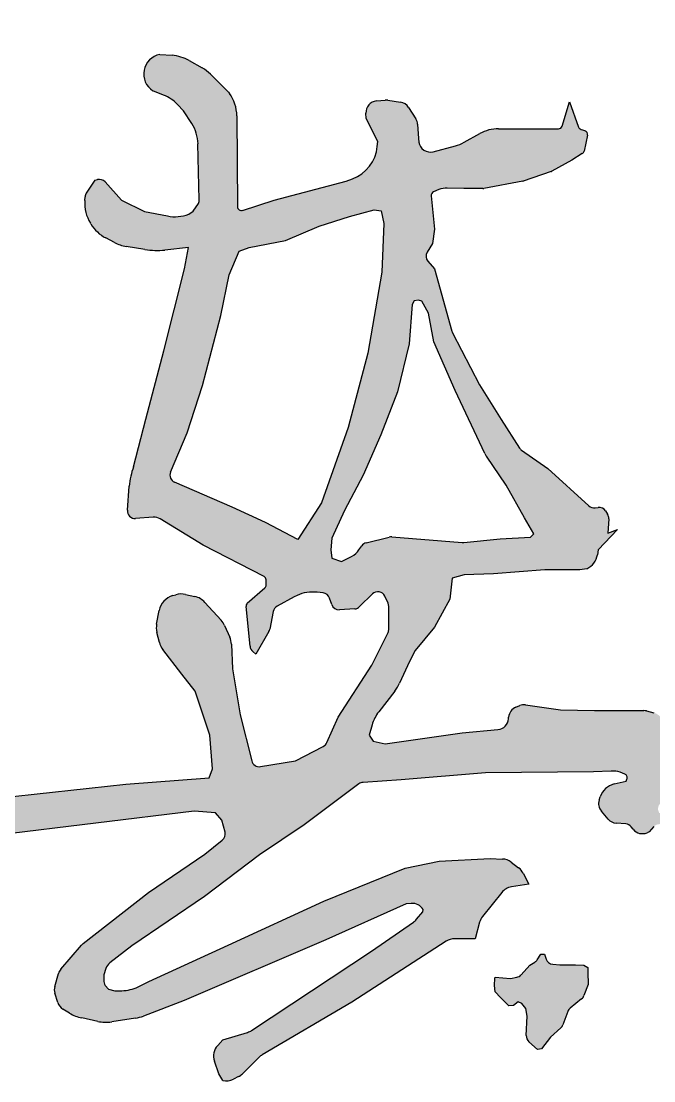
# Model space of a CAD drawing. Extents: x 4150464 to 4450492, y 483482 to 853422.
# Drawn here: x 4445991 to 4446582, y 604617 to 605608 of the extents above; entities that cross this region are included whole.
import ezdxf

# ---------------------------------------------------------------- set-up
doc = ezdxf.new("R2010")
doc.units = 0
doc.header["$LTSCALE"] = 1000
doc.header["$MEASUREMENT"] = 0
doc.layers.add('签名', color=7, linetype='Continuous')

msp = doc.modelspace()

# ---------------------------------------------------------------- hatches: boundary and pattern name
at = {"layer": '签名'}
h = msp.add_hatch(color=4, dxfattribs=at)
h.paths.add_polyline_path([(4446443.7, 605674.4), (4446466.73, 605671.3), (4446479.57, 605666.43), (4446490.2, 605660.68), (4446493.74, 605653.6), (4446494.63, 605645.2), (4446495.07, 605637.67), (4446495.07, 605635.9), (4446499.06, 605639.44), (4446504.82, 605648.29), (4446511.46, 605658.47), (4446508.8, 605669.97), (4446505.7, 605674.62, 0.161293), (4446487.79, 605688.59), (4446480.46, 605691.21), (4446452.12, 605699.62), (4446414.42, 605708.83, -0.055927), (4446406.86, 605711.61), (4446390.72, 605719.67, -0.036786), (4446386.16, 605722.38), (4446377.1, 605728.72, 0.116967), (4446361.61, 605734.86, 0.125161), (4446359.85, 605734.54), (4446350.54, 605730.28, 0.089225), (4446349.49, 605729.55, -0.045924), (4446350, 605729.97), (4446344.38, 605726.11, 0.195275), (4446342.88, 605723.84), (4446342.3, 605720.92, 0.293872), (4446343.73, 605717.28), (4446349.82, 605712.89), (4446356.01, 605710.68), (4446362.66, 605704.04), (4446364.92, 605688.23, 0.040442), (4446364.87, 605687.65, 0.74192), (4446371.49, 605685.64), (4446373.73, 605689), (4446383.47, 605692.1), (4446393.21, 605690.33), (4446400.74, 605685.02), (4446409.22, 605677.75, 0.146226), (4446411.11, 605676.92), (4446427.31, 605674.84)])
h.paths.add_polyline_path([(4446711.73, 605282.85, -0.224051), (4446718.47, 605268.99), (4446718.83, 605237.94, 0.252735), (4446727.16, 605222.94), (4446734.55, 605218.2), (4446741.65, 605218.91, 0.405395), (4446757.87, 605238.13), (4446756.63, 605255.95), (4446770.36, 605259.87), (4446774.29, 605261.83), (4446761.04, 605269.18), (4446758.59, 605278.98), (4446758.99, 605296.79, 0.116113), (4446757.27, 605304.89), (4446748.28, 605323.97, 0.062977), (4446745.85, 605327.8), (4446735.37, 605340.46, 0.230474), (4446720.97, 605346.99), (4446707.57, 605346.63), (4446703.31, 605345.51, 0.141943), (4446694.69, 605340.35), (4446683.08, 605327.88, 0.175293), (4446678.27, 605316.58), (4446678.14, 605314.28), (4446679.61, 605307.9), (4446680.6, 605307.9)])
h.paths.add_polyline_path([(4446683.19, 605124, 0.097987), (4446681.44, 605130.78), (4446676.33, 605141.41, 0.115547), (4446671.17, 605147.83), (4446651.88, 605162.88), (4446629.97, 605173.48), (4446619.52, 605173.67), (4446610.17, 605168.53), (4446601.69, 605151.58), (4446608.98, 605137.57, 0.112428), (4446614.17, 605131.46), (4446625.02, 605123.33), (4446634.54, 605117.27, -0.190711), (4446642.34, 605106.51), (4446650.24, 605075.66, -0.218827), (4446647.54, 605060.82), (4446634.91, 605042.8), (4446638.88, 605037.08, 0.115033), (4446644.96, 605031.57), (4446655.71, 605025.6, 0.14431), (4446665.68, 605023.37), (4446670.97, 605023.73), (4446677.07, 605037.13, 0.064737), (4446678.43, 605041.58), (4446684.14, 605075.2, 0.042109), (4446684.4, 605078.23), (4446684.4, 605102.84)])
h.paths.add_polyline_path([(4446514.55, 604693.98, 0.133698), (4446516.76, 604697.06), (4446520.67, 604707.52), (4446520.25, 604718.97), (4446520.25, 604723.34), (4446516.71, 604725.42), (4446508.79, 604725.83), (4446494.22, 604725.62), (4446487.5, 604726.26, -0.296761), (4446481.33, 604731.17), (4446479.85, 604735.61), (4446476.31, 604735.61), (4446473.02, 604730.53, -0.111035), (4446470.76, 604728.31), (4446466.1, 604725.42), (4446457.9, 604716.35, -0.159662), (4446453.99, 604714.12), (4446448.19, 604712.93), (4446433.61, 604714.18), (4446433.45, 604713.41), (4446433.12, 604706.42), (4446433.78, 604700.43), (4446438.78, 604695.11), (4446446.44, 604687.45), (4446450.77, 604687.78), (4446455.1, 604691.11), (4446458.77, 604689.78), (4446462.43, 604685.12), (4446463.76, 604677.8), (4446462.83, 604659.68, 0.22558), (4446465.2, 604653.95), (4446473.42, 604646.51), (4446477.09, 604647.17), (4446485.42, 604658.16), (4446495.14, 604666.9, 0.121444), (4446497.09, 604669.76), (4446501.72, 604682.27, -0.134274), (4446503.94, 604685.37)])
h = msp.add_hatch(color=4, dxfattribs=at)
h.paths.add_polyline_path([(4446848, 605096.22, -0.231178), (4446849.7, 605098.9), (4446882.54, 605119.09), (4446914.11, 605135.69, -0.274551), (4446917.79, 605135.5), (4446922.03, 605132.68, -0.290357), (4446923.6, 605129.14), (4446920.74, 605109.85, -0.282713), (4446918.3, 605106.95), (4446910.96, 605104.5, 0.12974), (4446895.54, 605094.41), (4446894.62, 605091.96), (4446893.41, 605082.86, 0.07073), (4446894.25, 605072.73), (4446895.59, 605066.83, 0.118418), (4446903.07, 605051.71), (4446928.34, 605021.42), (4446949.47, 604996.78), (4446957.36, 604987.32, -0.191696), (4446958.19, 604984.79), (4446957.66, 604976.42, 0.465128), (4446961.66, 604972.6), (4446997.9, 604976.54), (4447045.03, 604987.09, 0.44834), (4447047.65, 604991.81), (4447046.4, 604995.37), (4447040.47, 605001.73), (4447036.76, 605006.23, -0.157491), (4447034.31, 605012.42), (4447034.05, 605016.38, -0.24693), (4447038.16, 605025.59), (4447038.37, 605025.75, 0.440579), (4447039.55, 605041.7), (4447026.9, 605055.11), (4447011.82, 605065.28, -0.170294), (4447007.53, 605071.03), (4447005.09, 605078.82, -0.102372), (4447004.66, 605083.19), (4447005.98, 605095.75, -0.373734), (4447016.38, 605105.44), (4447016.61, 605105.45, 0.254103), (4447025.52, 605110.71), (4447031.26, 605120.54), (4447032.44, 605119.01), (4447034.91, 605107.93), (4447035.54, 605105.44, 0.331647), (4447045.57, 605097.26), (4447047.26, 605097.19), (4447054.7, 605097.19, 0.263355), (4447063.99, 605102.45), (4447064.64, 605103.54), (4447066.49, 605114.28, -0.184975), (4447070.44, 605120.95), (4447074.76, 605124.37, -0.149598), (4447080.67, 605126.67), (4447099.84, 605128.12), (4447140.54, 605127.27), (4447154.96, 605123.46), (4447168.95, 605117.95), (4447180.4, 605110.75), (4447195.24, 605094.22), (4447218.72, 605070.47), (4447226.35, 605061.15), (4447227.63, 605048.44), (4447231.44, 605036.15), (4447235.69, 604992.42), (4447232.72, 604974.2), (4447217.03, 604972.93), (4447214.49, 604964.45), (4447211.1, 604953.44), (4447197.95, 604941.57), (4447189.05, 604925.47), (4447175.9, 604909.8), (4447167, 604906.83), (4447160.22, 604915.73), (4447155.13, 604919.12), (4447141.13, 604917.42), (4447139.31, 604908.4), (4447119.8, 604903.74), (4447070.61, 604899.93), (4447061.71, 604896.54), (4447070.3, 604872.51), (4447073.69, 604846.07), (4447084.47, 604815.81), (4447128.95, 604721.5), (4447139.8, 604698.73), (4447140.88, 604678.13), (4447107.25, 604664.04), (4447089.89, 604674.88), (4447067.11, 604728), (4447046.7, 604775.27, 0.119239), (4447036.49, 604788.84), (4447024.8, 604798.47), (4447013.95, 604808.22), (4447014.24, 604812, 0.267055), (4446998.75, 604844.51), (4446988.15, 604851.83), (4446976.21, 604872.29), (4446965.97, 604884.23), (4446964.19, 604885.5, 0.225942), (4446955.02, 604887.12), (4446936.25, 604881.95, -0.047725), (4446934.21, 604881.59), (4446848.2, 604874.85), (4446785.87, 604873.39), (4446777.55, 604872.13), (4446778.45, 604874.97, -0.302854), (4446787.82, 604882.5), (4446874.66, 604890.2), (4446936.94, 604899.33, 0.079622), (4446940.21, 604900.35), (4446950.19, 604905.34, 0.447831), (4446953.02, 604915.74), (4446947.15, 604924.76, 0.101957), (4446945.1, 604926.84), (4446936.1, 604932.83), (4446913.06, 604930.27), (4446811.51, 604921.75), (4446787.62, 604921.75), (4446759.46, 604917.48), (4446747.51, 604913.22), (4446738.98, 604901.28), (4446738.21, 604805.83, -0.1506), (4446731.78, 604785.55), (4446730.44, 604783.61), (4446724.46, 604772.26, -0.07539), (4446718.04, 604763.54), (4446707.67, 604753.19, -0.258442), (4446700.94, 604751.26), (4446696.25, 604752.34, -0.172364), (4446692.17, 604754.94), (4446688.82, 604759.24, -0.116492), (4446687.44, 604762.26), (4446684.36, 604777.64), (4446681.95, 604842.73, 0.257654), (4446678.35, 604848.71), (4446673.92, 604851.28), (4446672.94, 604860.62, 0.137932), (4446671.49, 604864.25), (4446666.12, 604871.27, -0.130882), (4446664.69, 604874.71), (4446662.19, 604893.44, 0.375873), (4446655.03, 604899.71), (4446624.14, 604899.71, 0.153785), (4446620, 604898.4), (4446597.93, 604882.97), (4446589.38, 604877.68, 0.298099), (4446586.03, 604870.51), (4446587.03, 604867.75), (4446630.52, 604864.14, -0.449386), (4446633.76, 604859.81), (4446633.23, 604857.25), (4446587.34, 604857.25, 0.210128), (4446582.02, 604854.91), (4446577.58, 604850.08), (4446575.67, 604849.24, -0.340919), (4446562.83, 604852.45), (4446561.01, 604854.75, 0.210758), (4446555.86, 604857.48), (4446546.83, 604858.13, -0.201903), (4446539.33, 604861.93), (4446533.01, 604869.4, -0.259318), (4446530.96, 604879.73), (4446531.94, 604882.76, -0.264412), (4446545.11, 604894.82), (4446556.04, 604897.32), (4446556.91, 604899.27, 0.42547), (4446554.95, 604904.09), (4446550.62, 604905.82, 0.080244), (4446542.83, 604906.91), (4446525.52, 604906.28), (4446424.78, 604905.12), (4446345.8, 604898.54), (4446310.25, 604896.28, 0.145884), (4446306.37, 604894.86), (4446255.29, 604856.6), (4446213.41, 604828.5), (4446161.95, 604789.64), (4446094.33, 604743.6), (4446073.61, 604727.61, 0.151784), (4446069.91, 604722.35), (4446068, 604716.42), (4446068, 604711.58, 0.121298), (4446069.24, 604706.55), (4446072.34, 604702.98), (4446078.45, 604701.41), (4446084.88, 604701.55, 0.108689), (4446099.96, 604705.23), (4446110.13, 604710.22), (4446184.33, 604744.27), (4446273.74, 604785.19), (4446349.79, 604816.08), (4446381.54, 604822.76), (4446429.17, 604825.27), (4446440.66, 604824.66, -0.148728), (4446448.57, 604821.8), (4446455.69, 604816.46, -0.11645), (4446459.95, 604811.36), (4446465.1, 604801.05), (4446448.94, 604798.57, 0.187953), (4446439.86, 604793.32), (4446421.85, 604770.83, 0.102525), (4446419.19, 604765.6), (4446414.97, 604750.12), (4446395.82, 604750.12, 0.144191), (4446387.99, 604747.81), (4446299.65, 604690.83), (4446216, 604641.67, 0.063491), (4446213.11, 604639.43), (4446197.69, 604624.02, -0.080592), (4446193.93, 604621.32), (4446189.11, 604618.91, -0.178905), (4446179.15, 604617.82), (4446175.41, 604623.89), (4446171.38, 604635.82, -0.27945), (4446174.42, 604650.49), (4446179.32, 604655.77), (4446202.34, 604662.67, 0.073381), (4446206.16, 604664.46), (4446318.03, 604738.43), (4446357.37, 604765.7, 0.06755), (4446360.23, 604768.32), (4446366.17, 604775.45), (4446366.52, 604777.43, 0.305341), (4446355.16, 604783.01), (4446350.62, 604782.68), (4446275.41, 604749.28), (4446143.2, 604692.41), (4446104.99, 604677.9, -0.052637), (4446097.65, 604675.97), (4446075.35, 604672.54, -0.090596), (4446062.38, 604672.91), (4446047.31, 604676.1, -0.085038), (4446035.97, 604680.61), (4446029.68, 604684.46, -0.181064), (4446024.99, 604690.44), (4446022.18, 604699.33, -0.147202), (4446022.1, 604705.57), (4446025.55, 604717.66, -0.109427), (4446027.79, 604721.78), (4446047.26, 604744.23, -0.048018), (4446048.76, 604745.66), (4446109.78, 604793.45), (4446162.42, 604829.35), (4446178.77, 604842.28, 0.298156), (4446181.27, 604849.79), (4446178.3, 604861.08), (4446172.45, 604867.76), (4446152.39, 604869.43), (4445928.23, 604841.92), (4445804.37, 604828.54), (4445532.37, 604806.37, -0.291644), (4445525.5, 604810), (4445506.89, 604842.74), (4445506.89, 604845.42, -0.383842), (4445513.35, 604852.6), (4445554.52, 604856.93), (4445871.22, 604871.12), (4446088.69, 604894.58), (4446166.41, 604900.42), (4446169.51, 604908.81), (4446167.17, 604940.43), (4446153.43, 604981.56), (4446140.82, 604997.32), (4446123.09, 605020.63, -0.101619), (4446119.94, 605027.18), (4446117.61, 605036.52, -0.109256), (4446117.39, 605044.31), (4446119.81, 605056.9, -0.280752), (4446132.45, 605070.81), (4446135.3, 605071.65, -0.126758), (4446144.31, 605071.95), (4446153.1, 605070, -0.15474), (4446162.54, 605064.52), (4446177.72, 605047.84, -0.081557), (4446180.91, 605042.93), (4446185.71, 605031.96, -0.093443), (4446187.21, 605025.44), (4446188.13, 605002.57), (4446195.49, 604959.5), (4446206.27, 604916.39, 0.390931), (4446214.47, 604911.01), (4446247, 604916.43), (4446273.13, 604929.97, 0.171134), (4446276.42, 604933.47), (4446286.95, 604957.4), (4446318.49, 605005.73), (4446333.5, 605035.71, 0.116513), (4446334.26, 605038.95), (4446334.26, 605060.89, 0.107138), (4446333.62, 605063.88), (4446330.69, 605070.31, 0.523435), (4446319.01, 605072.42), (4446307.11, 605060.53, -0.18265), (4446302.45, 605058.43), (4446288.29, 605057.55, -0.340063), (4446280.99, 605062.47), (4446278.96, 605068.55, 0.294066), (4446272.87, 605073.44), (4446267.29, 605074.03, 0.133568), (4446248.57, 605071), (4446245.95, 605069.81), (4446229.95, 605060.92, 0.220074), (4446226.37, 605056.03), (4446223.05, 605039.44, -0.080659), (4446222.24, 605037.27), (4446210.21, 605016.23), (4446207.32, 605018.53, -0.201849), (4446204.65, 605023.46), (4446200.93, 605060.62, -0.240558), (4446202.12, 605063.68), (4446218.45, 605078.18, 0.21433), (4446219.67, 605080.88), (4446219.67, 605085.47, 0.280337), (4446217.72, 605088.68), (4446160.79, 605118.13), (4446120.66, 605142.58, 0.156534), (4446114.22, 605144.14), (4446097.73, 605142.92, -0.46076), (4446090, 605150.71), (4446091.85, 605173.14, -0.064651), (4446095.75, 605191.32), (4446107.39, 605235.91), (4446123.95, 605299.54), (4446143.46, 605376.23), (4446147.27, 605396.07), (4446125.11, 605393.85, -0.064936), (4446106.43, 605394.41), (4446088.94, 605397.23, -0.080775), (4446077.94, 605400.89), (4446069.92, 605405.09, -0.135752), (4446055.85, 605418.24), (4446055.45, 605418.91, -0.154043), (4446050.21, 605440.01), (4446050.43, 605443.43, -0.136703), (4446051.7, 605447.09), (4446060.01, 605459.1), (4446061.98, 605459.6, -0.279334), (4446069.14, 605457.42), (4446084.41, 605440.4), (4446106.11, 605429.91), (4446127.41, 605425.65, 0.141167), (4446147.33, 605427.31), (4446151.48, 605430.29), (4446156.41, 605437.4, 0.122029), (4446157.17, 605440.79), (4446156.03, 605493.07, 0.13949), (4446150.21, 605511.96), (4446142.53, 605523.78), (4446136.8, 605529.86, 0.109197), (4446123.92, 605538.64), (4446113.83, 605542.67, -0.674227), (4446120.28, 605576.63), (4446131.74, 605576.1, -0.092395), (4446147.9, 605570.84), (4446159.98, 605564, -0.067551), (4446167.71, 605558.12), (4446184.54, 605541.3), (4446185.32, 605540.24, -0.157847), (4446192.32, 605519.12), (4446192.91, 605434.34, 0.507739), (4446197.64, 605430.93), (4446227.24, 605440.59), (4446294.43, 605458.08), (4446300.4, 605460.32, 0.285141), (4446323.61, 605490.52), (4446324.09, 605495.25), (4446313.26, 605516.88), (4446312.98, 605521.72, -0.404917), (4446322.81, 605533.15), (4446330.91, 605533.89, -0.059906), (4446333.49, 605533.81), (4446345.34, 605532.04, -0.217925), (4446352.9, 605527.11), (4446359.57, 605516.56, -0.127757), (4446361.23, 605511.37), (4446361.97, 605497.96), (4446362.4, 605494.74, 0.45192), (4446375.93, 605485.71), (4446396.53, 605491.2, 0.061267), (4446404.71, 605494.5), (4446419.46, 605502.65, -0.126968), (4446436.94, 605507.17), (4446492.84, 605507.17, 0.329734), (4446496.3, 605509.72), (4446503.22, 605532.34), (4446511.72, 605508.81, 0.229531), (4446513.98, 605506.61), (4446517.65, 605505.39, -0.382276), (4446520.04, 605501.21), (4446516.84, 605486.28, -0.203047), (4446515.22, 605483.97), (4446505.32, 605477.79), (4446486.42, 605467.3), (4446459.82, 605458.21), (4446422.72, 605451.21), (4446404.52, 605451.21), (4446389.03, 605451.77, 0.112418), (4446381.16, 605450.27), (4446376.14, 605448.07, 0.326044), (4446373.99, 605444.4), (4446377.19, 605413.19), (4446375.09, 605399.9), (4446370.16, 605391.84, 0.328096), (4446370.89, 605383.32), (4446377.19, 605376.12), (4446393.23, 605317.97, 0.053255), (4446393.79, 605316.54), (4446419.19, 605268), (4446439.34, 605235.56), (4446456.48, 605208.8, 0.098742), (4446458.44, 605206.76), (4446483.01, 605189.69), (4446521.42, 605154.79, 0.218816), (4446527.17, 605152.97), (4446529.94, 605153.32, -0.291918), (4446536.95, 605149.98), (4446538.86, 605146.93, -0.158896), (4446539.94, 605142.59), (4446538.99, 605129.27), (4446547.95, 605132.63), (4446530.03, 605113.61), (4446529.28, 605109.09, -0.240188), (4446519.53, 605095.9), (4446512.78, 605095.02), (4446480.07, 605095.02), (4446432.18, 605091.1), (4446404.7, 605090.32), (4446393.71, 605087.18), (4446391.33, 605067.38), (4446377.2, 605041.49), (4446359.14, 605019.53), (4446353.65, 605009.33), (4446344.43, 604988.92, -0.059303), (4446340.01, 604981.62), (4446324.97, 604962.29, 0.096023), (4446318.75, 604950.04), (4446315.96, 604940.29), (4446319.89, 604934.8), (4446330.88, 604932.45), (4446402.9, 604942.75), (4446436.4, 604945.7, 0.368288), (4446446.25, 604955.72), (4446446.37, 604957.31, -0.287337), (4446453.15, 604966.6), (4446456.75, 604968.04, -0.1299), (4446462.25, 604968.71), (4446494.77, 604964.24), (4446526.47, 604963.36), (4446572.69, 604963.36, -0.061275), (4446575.32, 604963.04), (4446582.1, 604961.35, -0.265952), (4446589.87, 604953.89), (4446592.52, 604944.88), (4446596.15, 604932.56, 0.385739), (4446608.57, 604924.98), (4446617.78, 604926.73, 0.134429), (4446622.92, 604929.25), (4446637.19, 604941.83, 0.361907), (4446639.32, 604955.53), (4446635.67, 604961.6), (4446634.47, 604971.78, -0.367837), (4446642.26, 604983.47), (4446651.67, 604986.16, -0.157947), (4446658.34, 604985.92), (4446660.67, 604985.08, -0.191883), (4446666.66, 604979.74), (4446669.13, 604974.8), (4446673.54, 604959.84), (4446674.06, 604954.07, 0.175535), (4446677.19, 604947.39), (4446681.46, 604943.12), (4446697.76, 604942.35, 0.100406), (4446702.02, 604943), (4446710.72, 604946.21, 0.271742), (4446717.68, 604954.68), (4446721.97, 604981.84), (4446735.18, 605033.76), (4446748.67, 605076.48), (4446761.6, 605107.67), (4446765.12, 605105.03), (4446766, 605097.99), (4446760.72, 605061.04), (4446751.03, 605024.08), (4446743.99, 604989.76), (4446740.46, 604966), (4446740.46, 604950.17, 0.280775), (4446751.67, 604951.44), (4446754.55, 604953.68), (4446793.3, 604960.72), (4446909.23, 604964.98, 0.384258), (4446912.7, 604968.35), (4446913.27, 604976.86, 0.192772), (4446912.44, 604979.41), (4446886.95, 605009.98), (4446868.65, 605028.26, -0.038185), (4446865.06, 605032.44), (4446853.91, 605047.63, -0.150784), (4446846.93, 605067.75), (4446846.44, 605082.13)])
h.paths.add_polyline_path([(4446327.22, 605430.4), (4446329.78, 605418.64), (4446327.89, 605373.24), (4446314.8, 605297.38), (4446296.47, 605228.06), (4446271.6, 605157.44), (4446249.35, 605123.43), (4446219.25, 605139.13), (4446187.83, 605153.51), (4446134.19, 605176.82, -0.411776), (4446130.42, 605186.26), (4446145.95, 605222.83), (4446160.34, 605267.3), (4446177.36, 605332.7), (4446185.21, 605370.62), (4446194.38, 605392.86), (4446203.94, 605396.15), (4446237.7, 605402.8), (4446269.42, 605416.09), (4446297.55, 605425.29), (4446320.57, 605431.42)], flags=16)
h.paths.add_polyline_path([(4446362.11, 605346.95), (4446365.27, 605346.05), (4446371.59, 605334.78), (4446376.55, 605308.17), (4446396.41, 605262.62), (4446424.16, 605203.8, 0.039662), (4446425.58, 605201.32), (4446444.17, 605174.09), (4446461.32, 605143.43), (4446469.9, 605128.55), (4446466.74, 605125.39), (4446438.31, 605124.04), (4446403.7, 605120.34), (4446337.04, 605125.74, 0.081589), (4446334.71, 605125.55), (4446313.25, 605120.19, 0.183834), (4446309.04, 605117.26), (4446306.46, 605113.48, -0.12786), (4446299.62, 605107.51), (4446290.28, 605102.84), (4446281.25, 605106), (4446280.07, 605113.66), (4446280.99, 605124.66), (4446292.92, 605150.34), (4446310.36, 605183.36), (4446326.88, 605220.96), (4446342.49, 605261.31), (4446353.5, 605306.25), (4446356.26, 605342.94), (4446358.05, 605346.5)], flags=16)
h.paths.add_polyline_path([(4447075.67, 605083.94), (4447082.26, 605090.42), (4447086.43, 605094.03, -0.191823), (4447094.01, 605096.67), (4447111.99, 605095.87), (4447123.56, 605093.8, -0.10674), (4447127.79, 605092.07), (4447149.64, 605077.06), (4447171.1, 605062.14, -0.07439), (4447173.43, 605059.94), (4447188.42, 605040.89, -0.129106), (4447195.72, 605024.06), (4447197.97, 605009.46, -0.195793), (4447191.66, 604982.96), (4447187.79, 604977.55), (4447182.84, 604969.63), (4447166.49, 604956.26), (4447158.06, 604951.81), (4447153.11, 604952.8), (4447147.66, 604961.21), (4447141.22, 604968.64), (4447139.73, 604981.02), (4447139.73, 604993.89), (4447138.25, 605004.28), (4447132.3, 605013.19), (4447126.36, 605017.15), (4447118.92, 605017.65), (4447110.01, 605025.57), (4447103.07, 605035.47), (4447096.63, 605052.3), (4447091.68, 605061.21), (4447083.75, 605071.12), (4447076.81, 605077.06), (4447074.75, 605079.03)], flags=16)
h.paths.add_polyline_path([(4447052.36, 605019.83), (4447053.89, 605021.67), (4447054.2, 605021.67), (4447067.99, 605022.89), (4447074.28, 605019.75, -0.319194), (4447076.24, 605016.06), (4447075.35, 605009.11), (4447076.14, 605008.24, 0.170609), (4447082.48, 605004.86), (4447086.69, 605004.21), (4447091.67, 605003.13, -0.270894), (4447094.36, 605000.66), (4447094.96, 604998.7), (4447094.35, 604992.88), (4447094, 604991.13, -0.35173), (4447090.53, 604988.23), (4447078.41, 604987.98), (4447066.92, 604989.34, -0.28734), (4447063.93, 604991.74), (4447062.79, 604995.02, 0.155831), (4447061.48, 604996.78, 0.184917), (4447059.13, 604997.86), (4447055.73, 604998.09), (4447052.36, 605003.29), (4447052.36, 605012.18)], flags=16)
h.paths.add_polyline_path([(4446988.18, 604929.38), (4446996.75, 604938.34), (4447004.54, 604943.4), (4447010.61, 604946.57, -0.109091), (4447015.12, 604947.8), (4447020.91, 604948.07), (4447037.67, 604946.13), (4447045.52, 604945.14, 0.069308), (4447048.51, 604945.19), (4447054.18, 604946.06, 0.13629), (4447059.46, 604948.44), (4447065.22, 604953.23, -0.117467), (4447069.71, 604955.46), (4447077.14, 604957.17, -0.049761), (4447079.27, 604957.45), (4447090.85, 604957.77, -0.063156), (4447093.56, 604957.5), (4447105.86, 604954.69), (4447107.06, 604954.23, -0.311276), (4447114.04, 604944.11), (4447114.04, 604943.4), (4447110.15, 604935.22), (4447103.35, 604926.07, -0.162986), (4447097.7, 604922.13), (4447094.56, 604921.21), (4447077.8, 604920.82), (4447071.17, 604920.82, 0.140475), (4447065.43, 604919.17), (4447058.71, 604914.98), (4447054.81, 604913.03), (4447049.36, 604911.86), (4447047.69, 604912.07, -0.312011), (4447038.86, 604919.66), (4447037.07, 604920.94), (4447032.99, 604919.65), (4447028.7, 604910.3), (4447025.98, 604906.41), (4447023.14, 604904.82, -0.174687), (4447015.9, 604903.6), (4447011.17, 604904.46), (4447004.91, 604908.21, -0.082204), (4447002.22, 604910.5), (4446999.09, 604914.2), (4446991.29, 604922.37), (4446987.79, 604926.27)], flags=16)
h.paths.add_polyline_path([(4447014.65, 604882.72), (4447017.28, 604884.14, 0.21493), (4447024.24, 604889.7), (4447026.36, 604893.83), (4447028.05, 604896.87), (4447030.93, 604896.87), (4447035.66, 604895.86), (4447037.64, 604892.69, 0.120194), (4447041.32, 604889.11), (4447042.76, 604888.25), (4447047.83, 604883.52), (4447053.49, 604879.81, -0.198061), (4447058.15, 604872.98), (4447059.66, 604865.79), (4447060.12, 604853.34, -0.06461), (4447059.86, 604850.57), (4447059.71, 604849.88, -0.302829), (4447053.9, 604844.35), (4447053, 604844.2, -0.052243), (4447050.75, 604844.04), (4447042.42, 604844.34), (4447035.83, 604844.84), (4447033.12, 604847.55), (4447032.11, 604850.59), (4447031.93, 604857.72, 0.37754), (4447026.54, 604865.6), (4447024.16, 604870.18), (4447023.32, 604872.21), (4447021.12, 604873.56), (4447017.91, 604874.23), (4447014.87, 604876.6), (4447014.02, 604880.48)], flags=16)

# ---------------------------------------------------------------- linework, layer by layer
at = {"layer": '签名', "color": 4}
for p, q in [((4446120.28, 605576.63, -1805.82), (4446131.74, 605576.1, -1805.82)), ((4446147.9, 605570.84, -1805.82), (4446159.98, 605564, -1805.82)), ((4446167.71, 605558.12, -1805.82), (4446184.54, 605541.3, -1805.82)), ((4446123.92, 605538.64, -1805.82), (4446113.83, 605542.67, -1805.82)), ((4446184.54, 605541.3, -1805.82), (4446185.32, 605540.24, -1805.82)), ((4446322.81, 605533.15, -1805.82), (4446330.91, 605533.89, -1805.82)), ((4446333.49, 605533.81, -1805.82), (4446345.34, 605532.04, -1805.82)), ((4446496.3, 605509.72, -1805.82), (4446503.22, 605532.34, -1805.82)), ((4446503.22, 605532.34, -1805.82), (4446511.72, 605508.81, -1805.82)), ((4446142.53, 605523.78, -1805.82), (4446136.8, 605529.86, -1805.82)), ((4446150.21, 605511.96, -1805.82), (4446142.53, 605523.78, -1805.82)), ((4446313.26, 605516.88, -1805.82), (4446312.98, 605521.72, -1805.82)), ((4446352.9, 605527.11, -1805.82), (4446359.57, 605516.56, -1805.82)), ((4446192.32, 605519.12, -1805.82), (4446192.91, 605434.34, -1805.82)), ((4446324.09, 605495.25, -1805.82), (4446313.26, 605516.88, -1805.82)), ((4446361.23, 605511.37, -1805.82), (4446361.97, 605497.96, -1805.82)), ((4446404.71, 605494.5, -1805.82), (4446419.46, 605502.65, -1805.82)), ((4446436.94, 605507.17, -1805.82), (4446492.84, 605507.17, -1805.82)), ((4446513.98, 605506.61, -1805.82), (4446517.65, 605505.39, -1805.82)), ((4446520.04, 605501.21, -1805.82), (4446516.84, 605486.28, -1805.82)), ((4446157.17, 605440.79, -1805.82), (4446156.03, 605493.07, -1805.82)), ((4446323.61, 605490.52, -1805.82), (4446324.09, 605495.25, -1805.82)), ((4446361.97, 605497.96, -1805.82), (4446362.4, 605494.74, -1805.82)), ((4446375.93, 605485.71, -1805.82), (4446396.53, 605491.2, -1805.82)), ((4446515.22, 605483.97, -1805.82), (4446505.32, 605477.79, -1805.82)), ((4446505.32, 605477.79, -1805.82), (4446486.7, 605467.46, -1805.82)), ((4446486.11, 605467.2, -1805.82), (4446460.06, 605458.29, -1805.82)), ((4446051.7, 605447.09, -1805.82), (4446060.01, 605459.1, -1805.82)), ((4446060.01, 605459.1, -1805.82), (4446061.98, 605459.6, -1805.82)), ((4446069.14, 605457.42, -1805.82), (4446084.41, 605440.4, -1805.82)), ((4446227.24, 605440.59, -1805.82), (4446294.43, 605458.08, -1805.82)), ((4446294.43, 605458.08, -1805.82), (4446300.4, 605460.32, -1805.82)), ((4446404.52, 605451.21, -1805.82), (4446389.03, 605451.77, -1805.82)), ((4446459.57, 605458.16, -1805.82), (4446423.05, 605451.28, -1805.82)), ((4446050.21, 605440.01, -1805.82), (4446050.43, 605443.43, -1805.82)), ((4446373.99, 605444.4, -1805.82), (4446377.19, 605413.19, -1805.82)), ((4446381.16, 605450.27, -1805.82), (4446376.14, 605448.07, -1805.82)), ((4446422.38, 605451.21, -1805.82), (4446404.52, 605451.21, -1805.82)), ((4446084.41, 605440.4, -1805.82), (4446106.11, 605429.91, -1805.82)), ((4446151.48, 605430.29, -1805.82), (4446156.41, 605437.4, -1805.82)), ((4446197.64, 605430.93, -1805.82), (4446227.24, 605440.59, -1805.82)), ((4446106.11, 605429.91, -1805.82), (4446127.41, 605425.65, -1805.82)), ((4446147.33, 605427.31, -1805.82), (4446151.48, 605430.29, -1805.82)), ((4446269.42, 605416.09, -1805.82), (4446297.55, 605425.29, -1805.82)), ((4446297.55, 605425.29, -1805.82), (4446320.57, 605431.42, -1805.82)), ((4446320.57, 605431.42, -1805.82), (4446327.22, 605430.4, -1805.82)), ((4446327.22, 605430.4, -1805.82), (4446329.78, 605418.64, -1805.82)), ((4446055.85, 605418.24, -1805.82), (4446055.45, 605418.91, -1805.82)), ((4446237.7, 605402.8, -1805.82), (4446269.42, 605416.09, -1805.82)), ((4446329.78, 605418.64, -1805.82), (4446327.89, 605373.24, -1805.82)), ((4446377.19, 605413.19, -1805.82), (4446375.09, 605399.9, -1805.82)), ((4446077.94, 605400.89, -1805.82), (4446069.92, 605405.09, -1805.82)), ((4446203.94, 605396.15, -1805.82), (4446237.7, 605402.8, -1805.82)), ((4446106.43, 605394.41, -1805.82), (4446088.94, 605397.23, -1805.82)), ((4446147.27, 605396.07, -1805.82), (4446125.11, 605393.85, -1805.82)), ((4446143.46, 605376.23, -1805.82), (4446147.27, 605396.07, -1805.82)), ((4446185.21, 605370.62, -1805.82), (4446194.38, 605392.86, -1805.82)), ((4446194.38, 605392.86, -1805.82), (4446203.94, 605396.15, -1805.82)), ((4446375.09, 605399.9, -1805.82), (4446370.16, 605391.84, -1805.82)), ((4446370.89, 605383.32, -1805.82), (4446377.19, 605376.12, -1805.82)), ((4446123.95, 605299.54, -1805.82), (4446143.46, 605376.23, -1805.82)), ((4446327.89, 605373.24, -1805.82), (4446314.8, 605297.38, -1805.82)), ((4446377.19, 605376.12, -1805.82), (4446393.23, 605317.97, -1805.82)), ((4446177.36, 605332.7, -1805.82), (4446185.21, 605370.62, -1805.82)), ((4446356.26, 605342.94, -1805.82), (4446353.5, 605306.25, -1805.82)), ((4446358.05, 605346.5, -1805.82), (4446356.26, 605342.94, -1805.82)), ((4446362.11, 605346.95, -1805.82), (4446358.05, 605346.5, -1805.82)), ((4446365.27, 605346.05, -1805.82), (4446362.11, 605346.95, -1805.82)), ((4446371.59, 605334.78, -1805.82), (4446365.27, 605346.05, -1805.82)), ((4446160.34, 605267.3, -1805.82), (4446177.36, 605332.7, -1805.82)), ((4446376.55, 605308.17, -1805.82), (4446371.59, 605334.78, -1805.82)), ((4446393.79, 605316.54, -1805.82), (4446419.19, 605268, -1805.82)), ((4446353.5, 605306.25, -1805.82), (4446342.49, 605261.31, -1805.82)), ((4446396.41, 605262.62, -1805.82), (4446376.55, 605308.17, -1805.82)), ((4446107.39, 605235.91, -1805.82), (4446123.95, 605299.54, -1805.82)), ((4446314.8, 605297.38, -1805.82), (4446296.47, 605228.06, -1805.82)), ((4446145.95, 605222.83, -1805.82), (4446160.34, 605267.3, -1805.82)), ((4446419.19, 605268, -1805.82), (4446439.34, 605235.56, -1805.82)), ((4446342.49, 605261.31, -1805.82), (4446326.88, 605220.96, -1805.82)), ((4446424.16, 605203.8, -1805.82), (4446396.41, 605262.62, -1805.82)), ((4446095.75, 605191.32, -1805.82), (4446107.39, 605235.91, -1805.82)), ((4446107.39, 605235.91, -1805.82), (4446107.39, 605235.91, -1805.82)), ((4446439.34, 605235.56, -1805.82), (4446456.48, 605208.8, -1805.82)), ((4446296.47, 605228.06, -1805.82), (4446271.6, 605157.44, -1805.82)), ((4446130.42, 605186.26, -1805.82), (4446145.95, 605222.83, -1805.82)), ((4446326.88, 605220.96, -1805.82), (4446310.36, 605183.36, -1805.82)), ((4446458.44, 605206.76, -1805.82), (4446483.01, 605189.69, -1805.82)), ((4446444.17, 605174.09, -1805.82), (4446425.58, 605201.32, -1805.82)), ((4446483.01, 605189.69, -1805.82), (4446521.42, 605154.79, -1805.82)), ((4446187.83, 605153.51, -1805.82), (4446134.19, 605176.82, -1805.82)), ((4446310.36, 605183.36, -1805.82), (4446292.92, 605150.34, -1805.82)), ((4446090, 605150.71, -1805.82), (4446091.85, 605173.14, -1805.82)), ((4446461.32, 605143.43, -1805.82), (4446444.17, 605174.09, -1805.82)), ((4446271.6, 605157.44, -1805.82), (4446249.35, 605123.43, -1805.82)), ((4446219.25, 605139.13, -1805.82), (4446187.83, 605153.51, -1805.82)), ((4446292.92, 605150.34, -1805.82), (4446280.99, 605124.66, -1805.82)), ((4446527.17, 605152.97, -1805.82), (4446529.94, 605153.32, -1805.82)), ((4446536.95, 605149.98, -1805.82), (4446538.86, 605146.93, -1805.82)), ((4446114.22, 605144.14, -1805.82), (4446097.73, 605142.92, -1805.82)), ((4446160.79, 605118.13, -1805.82), (4446120.66, 605142.58, -1805.82)), ((4446249.35, 605123.43, -1805.82), (4446219.25, 605139.13, -1805.82)), ((4446469.9, 605128.55, -1805.82), (4446461.32, 605143.43, -1805.82)), ((4446539.94, 605142.59, -1805.82), (4446538.99, 605129.27, -1805.82)), ((4446313.25, 605120.19, -1805.82), (4446334.71, 605125.55, -1805.82)), ((4446337.04, 605125.74, -1805.82), (4446403.03, 605120.4, -1805.82)), ((4446438.31, 605124.04, -1805.82), (4446466.74, 605125.39, -1805.82)), ((4446466.74, 605125.39, -1805.82), (4446469.9, 605128.55, -1805.82)), ((4446547.95, 605132.63, -1805.82), (4446530.03, 605113.61, -1805.82)), ((4446538.99, 605129.27, -1805.82), (4446547.95, 605132.63, -1805.82)), ((4446217.72, 605088.68, -1805.82), (4446160.79, 605118.13, -1805.82)), ((4446280.99, 605124.66, -1805.82), (4446280.07, 605113.66, -1805.82)), ((4446306.46, 605113.48, -1805.82), (4446309.04, 605117.26, -1805.82)), ((4446404.38, 605120.42, -1805.82), (4446438.31, 605124.04, -1805.82)), ((4446280.07, 605113.66, -1805.82), (4446281.25, 605106, -1805.82)), ((4446281.25, 605106, -1805.82), (4446290.28, 605102.84, -1805.82)), ((4446290.28, 605102.84, -1805.82), (4446299.62, 605107.51, -1805.82)), ((4446530.03, 605113.61, -1805.82), (4446529.28, 605109.09, -1805.82)), ((4446480.07, 605095.02, -1805.82), (4446432.18, 605091.1, -1805.82)), ((4446512.78, 605095.02, -1805.82), (4446480.07, 605095.02, -1805.82)), ((4446519.53, 605095.9, -1805.82), (4446512.78, 605095.02, -1805.82)), ((4446219.67, 605080.88, -1805.82), (4446219.67, 605085.47, -1805.82)), ((4446393.71, 605087.18, -1805.82), (4446391.33, 605067.38, -1805.82)), ((4446404.7, 605090.32, -1805.82), (4446393.71, 605087.18, -1805.82)), ((4446432.18, 605091.1, -1805.82), (4446404.7, 605090.32, -1805.82)), ((4446202.12, 605063.68, -1805.82), (4446218.45, 605078.18, -1805.82)), ((4446132.45, 605070.81, -1805.82), (4446135.3, 605071.65, -1805.82)), ((4446144.31, 605071.95, -1805.82), (4446153.1, 605070, -1805.82)), ((4446245.95, 605069.81, -1805.82), (4446229.95, 605060.92, -1805.82)), ((4446248.57, 605071, -1805.82), (4446245.95, 605069.81, -1805.82)), ((4446272.87, 605073.44, -1805.82), (4446267.29, 605074.03, -1805.82)), ((4446280.99, 605062.47, -1805.82), (4446278.96, 605068.55, -1805.82)), ((4446319.01, 605072.42, -1805.82), (4446307.11, 605060.53, -1805.82)), ((4446333.62, 605063.88, -1805.82), (4446330.69, 605070.31, -1805.82)), ((4446391.33, 605067.38, -1805.82), (4446377.2, 605041.49, -1805.82)), ((4446117.39, 605044.31, -1805.82), (4446119.81, 605056.9, -1805.82)), ((4446162.54, 605064.52, -1805.82), (4446177.72, 605047.84, -1805.82)), ((4446204.65, 605023.46, -1805.82), (4446200.93, 605060.62, -1805.82)), ((4446226.37, 605056.03, -1805.82), (4446223.05, 605039.44, -1805.82)), ((4446302.45, 605058.43, -1805.82), (4446288.29, 605057.55, -1805.82)), ((4446334.26, 605038.95, -1805.82), (4446334.26, 605060.89, -1805.82)), ((4446119.94, 605027.18, -1805.82), (4446117.61, 605036.52, -1805.82)), ((4446180.91, 605042.93, -1805.82), (4446185.71, 605031.96, -1805.82)), ((4446222.24, 605037.27, -1805.82), (4446210.21, 605016.23, -1805.82)), ((4446318.49, 605005.73, -1805.82), (4446333.5, 605035.71, -1805.82)), ((4446377.2, 605041.49, -1805.82), (4446359.14, 605019.53, -1805.82)), ((4446140.82, 604997.32, -1805.82), (4446123.09, 605020.63, -1805.82)), ((4446187.21, 605025.44, -1805.82), (4446188.13, 605002.57, -1805.82)), ((4446210.21, 605016.23, -1805.82), (4446207.32, 605018.53, -1805.82)), ((4446359.14, 605019.53, -1805.82), (4446353.65, 605009.33, -1805.82)), ((4446353.65, 605009.33, -1805.82), (4446344.43, 604988.92, -1805.82)), ((4446153.43, 604981.56, -1805.82), (4446140.82, 604997.32, -1805.82)), ((4446188.13, 605002.57, -1805.82), (4446195.49, 604959.5, -1805.82)), ((4446286.95, 604957.4, -1805.82), (4446318.49, 605005.73, -1805.82)), ((4446167.17, 604940.43, -1805.82), (4446153.43, 604981.56, -1805.82)), ((4446340.01, 604981.62, -1805.82), (4446324.97, 604962.29, -1805.82)), ((4446453.15, 604966.6, -1805.82), (4446456.75, 604968.04, -1805.82)), ((4446462.25, 604968.71, -1805.82), (4446494.77, 604964.24, -1805.82)), ((4446195.49, 604959.5, -1805.82), (4446206.27, 604916.39, -1805.82)), ((4446276.42, 604933.47, -1805.82), (4446286.95, 604957.4, -1805.82)), ((4446446.25, 604955.72, -1805.82), (4446446.37, 604957.31, -1805.82)), ((4446494.77, 604964.24, -1805.82), (4446526.47, 604963.36, -1805.82)), ((4446526.47, 604963.36, -1805.82), (4446572.69, 604963.36, -1805.82)), ((4446575.32, 604963.04, -1805.82), (4446582.1, 604961.35, -1805.82)), ((4446318.75, 604950.04, -1805.82), (4446315.96, 604940.29, -1805.82)), ((4446169.51, 604908.81, -1805.82), (4446167.17, 604940.43, -1805.82)), ((4446315.96, 604940.29, -1805.82), (4446319.89, 604934.8, -1805.82)), ((4446330.88, 604932.45, -1805.82), (4446402.9, 604942.75, -1805.82)), ((4446402.9, 604942.75, -1805.82), (4446436.4, 604945.7, -1805.82)), ((4446247, 604916.43, -1805.82), (4446273.13, 604929.97, -1805.82)), ((4446319.89, 604934.8, -1805.82), (4446330.88, 604932.45, -1805.82)), ((4446166.41, 604900.42, -1805.82), (4446169.51, 604908.81, -1805.82)), ((4446214.47, 604911.01, -1805.82), (4446247, 604916.43, -1805.82)), ((4446542.1, 604906.88, -1805.82), (4446525.52, 604906.28, -1805.82)), ((4446088.69, 604894.58, -1805.82), (4446166.41, 604900.42, -1805.82)), ((4446345.8, 604898.54, -1805.82), (4446310.25, 604896.28, -1805.82)), ((4446424.78, 604905.12, -1805.82), (4446345.8, 604898.54, -1805.82)), ((4446525.52, 604906.28, -1805.82), (4446424.78, 604905.12, -1805.82)), ((4446545.11, 604894.82, -1805.82), (4446556.04, 604897.32, -1805.82)), ((4446554.95, 604904.09, -1805.82), (4446550.62, 604905.82, -1805.82)), ((4446556.04, 604897.32, -1805.82), (4446556.91, 604899.27, -1805.82)), ((4445871.22, 604871.12, -1805.82), (4446088.69, 604894.58, -1805.82)), ((4446306.37, 604894.86, -1805.82), (4446255.29, 604856.6, -1805.82)), ((4446530.96, 604879.73, -1805.82), (4446531.94, 604882.76, -1805.82)), ((4446152.39, 604869.43, -1805.82), (4445928.23, 604841.92, -1805.82)), ((4446172.45, 604867.76, -1805.82), (4446152.39, 604869.43, -1805.82)), ((4446178.3, 604861.08, -1805.82), (4446172.45, 604867.76, -1805.82)), ((4446539.33, 604861.93, -1805.82), (4446533.01, 604869.4, -1805.82)), ((4446181.27, 604849.79, -1805.82), (4446178.3, 604861.08, -1805.82)), ((4446555.86, 604857.48, -1805.82), (4446546.83, 604858.13, -1805.82)), ((4446255.29, 604856.6, -1805.82), (4446213.41, 604828.5, -1805.82)), ((4446562.83, 604852.45, -1805.82), (4446561.01, 604854.75, -1805.82)), ((4446577.58, 604850.08, -1805.82), (4446575.67, 604849.24, -1805.82)), ((4446582.02, 604854.91, -1805.82), (4446577.58, 604850.08, -1805.82)), ((4446162.42, 604829.35, -1805.82), (4446178.77, 604842.28, -1805.82)), ((4446109.78, 604793.45, -1805.82), (4446162.42, 604829.35, -1805.82)), ((4446213.41, 604828.5, -1805.82), (4446161.95, 604789.64, -1805.82)), ((4446349.79, 604816.08, -1805.82), (4446381.54, 604822.76, -1805.82)), ((4446381.54, 604822.76, -1805.82), (4446429.17, 604825.27, -1805.82)), ((4446429.17, 604825.27, -1805.82), (4446440.66, 604824.66, -1805.82)), ((4446448.57, 604821.8, -1805.82), (4446455.69, 604816.46, -1805.82)), ((4446273.74, 604785.19, -1805.82), (4446349.79, 604816.08, -1805.82)), ((4446459.95, 604811.36, -1805.82), (4446465.1, 604801.05, -1805.82)), ((4446465.1, 604801.05, -1805.82), (4446448.94, 604798.57, -1805.82)), ((4446048.76, 604745.66, -1805.82), (4446109.78, 604793.45, -1805.82)), ((4446161.95, 604789.64, -1805.82), (4446094.33, 604743.6, -1805.82)), ((4446439.86, 604793.32, -1805.82), (4446421.85, 604770.83, -1805.82)), ((4446184.33, 604744.27, -1805.82), (4446273.74, 604785.19, -1805.82)), ((4446350.62, 604782.68, -1805.82), (4446275.41, 604749.28, -1805.82)), ((4446355.16, 604783.01, -1805.82), (4446350.62, 604782.68, -1805.82)), ((4446360.23, 604768.32, -1805.82), (4446366.17, 604775.45, -1805.82)), ((4446366.17, 604775.45, -1805.82), (4446366.52, 604777.43, -1805.82)), ((4446318.03, 604738.43, -1805.82), (4446357.37, 604765.7, -1805.82)), ((4446419.19, 604765.6, -1805.82), (4446414.97, 604750.12, -1805.82)), ((4446275.41, 604749.28, -1805.82), (4446143.2, 604692.41, -1805.82)), ((4446414.97, 604750.12, -1805.82), (4446395.82, 604750.12, -1805.82)), ((4446027.79, 604721.78, -1805.82), (4446047.26, 604744.23, -1805.82)), ((4446094.33, 604743.6, -1805.82), (4446073.61, 604727.61, -1805.82)), ((4446110.13, 604710.22, -1805.82), (4446184.33, 604744.27, -1805.82)), ((4446387.99, 604747.81, -1805.82), (4446299.65, 604690.83, -1805.82)), ((4446206.16, 604664.46, -1805.82), (4446318.03, 604738.43, -1805.82)), ((4446473.02, 604730.53, -1805.82), (4446476.31, 604735.61, -1805.82)), ((4446476.31, 604735.61, -1805.82), (4446479.85, 604735.61, -1805.82)), ((4446479.85, 604735.61, -1805.82), (4446481.33, 604731.17, -1805.82)), ((4446069.91, 604722.35, -1805.82), (4446068, 604716.42, -1805.82)), ((4446457.9, 604716.35, -1805.82), (4446466.1, 604725.42, -1805.82)), ((4446466.1, 604725.42, -1805.82), (4446470.76, 604728.31, -1805.82)), ((4446487.5, 604726.26, -1805.82), (4446494.22, 604725.62, -1805.82)), ((4446494.22, 604725.62, -1805.82), (4446508.79, 604725.83, -1805.82)), ((4446508.79, 604725.83, -1805.82), (4446516.71, 604725.42, -1805.82)), ((4446516.71, 604725.42, -1805.82), (4446520.25, 604723.34, -1805.82)), ((4446520.25, 604723.34, -1805.82), (4446520.25, 604718.97, -1805.82)), ((4446520.25, 604718.97, -1805.82), (4446520.67, 604707.52, -1805.82)), ((4446022.1, 604705.57, -1805.82), (4446025.55, 604717.66, -1805.82)), ((4446068, 604716.42, -1805.82), (4446068, 604711.58, -1805.82)), ((4446099.96, 604705.23, -1805.82), (4446110.13, 604710.22, -1805.82)), ((4446433.12, 604706.42, -1805.82), (4446433.45, 604713.41, -1805.82)), ((4446433.45, 604713.41, -1805.82), (4446433.61, 604714.18, -1805.82)), ((4446433.61, 604714.18, -1805.82), (4446448.19, 604712.93, -1805.82)), ((4446448.19, 604712.93, -1805.82), (4446453.99, 604714.12, -1805.82)), ((4446024.99, 604690.44, -1805.82), (4446022.18, 604699.33, -1805.82)), ((4446069.24, 604706.55, -1805.82), (4446072.34, 604702.98, -1805.82)), ((4446072.34, 604702.98, -1805.82), (4446078.45, 604701.41, -1805.82)), ((4446078.45, 604701.41, -1805.82), (4446084.88, 604701.55, -1805.82)), ((4446433.78, 604700.43, -1805.82), (4446433.12, 604706.42, -1805.82)), ((4446438.78, 604695.11, -1805.82), (4446433.78, 604700.43, -1805.82)), ((4446520.67, 604707.52, -1805.82), (4446516.76, 604697.06, -1805.82)), ((4446143.2, 604692.41, -1805.82), (4446104.99, 604677.9, -1805.82)), ((4446299.65, 604690.83, -1805.82), (4446216, 604641.67, -1805.82)), ((4446446.44, 604687.45, -1805.82), (4446438.78, 604695.11, -1805.82)), ((4446455.1, 604691.11, -1805.82), (4446450.77, 604687.78, -1805.82)), ((4446458.77, 604689.78, -1805.82), (4446455.1, 604691.11, -1805.82)), ((4446462.43, 604685.12, -1805.82), (4446458.77, 604689.78, -1805.82)), ((4446514.55, 604693.98, -1805.82), (4446503.94, 604685.37, -1805.82)), ((4446035.97, 604680.61, -1805.82), (4446029.68, 604684.46, -1805.82)), ((4446450.77, 604687.78, -1805.82), (4446446.44, 604687.45, -1805.82)), ((4446463.76, 604677.8, -1805.82), (4446462.43, 604685.12, -1805.82)), ((4446501.72, 604682.27, -1805.82), (4446497.09, 604669.76, -1805.82)), ((4446062.38, 604672.91, -1805.82), (4446047.31, 604676.1, -1805.82)), ((4446097.65, 604675.97, -1805.82), (4446075.35, 604672.54, -1805.82)), ((4446462.83, 604659.68, -1805.82), (4446463.76, 604677.8, -1805.82)), ((4446179.32, 604655.77, -1805.82), (4446202.34, 604662.67, -1805.82)), ((4446495.14, 604666.9, -1805.82), (4446485.42, 604658.16, -1805.82)), ((4446174.42, 604650.49, -1805.82), (4446179.32, 604655.77, -1805.82)), ((4446473.42, 604646.51, -1805.82), (4446465.2, 604653.95, -1805.82)), ((4446485.42, 604658.16, -1805.82), (4446477.09, 604647.17, -1805.82)), ((4446213.11, 604639.43, -1805.82), (4446197.69, 604624.02, -1805.82)), ((4446477.09, 604647.17, -1805.82), (4446473.42, 604646.51, -1805.82)), ((4446175.41, 604623.89, -1805.82), (4446171.38, 604635.82, -1805.82)), ((4446179.15, 604617.82, -1805.82), (4446175.41, 604623.89, -1805.82)), ((4446193.93, 604621.32, -1805.82), (4446189.11, 604618.91, -1805.82))]:
    msp.add_line(p, q, dxfattribs=at)
for centre, radius, start, end in [((4446123.93, 605558.34, -1805.82), 18.65, 101.26632, 237.2219), ((4446125.72, 605530.14, -1805.82), 46.36, 61.41177, 82.52724), ((4446142.18, 605532.57, -1805.82), 36.12, 45.02247, 60.48049), ((4446110.51, 605505.1, -1805.82), 36.12, 43.28673, 68.21408), ((4446156.21, 605518.87, -1805.82), 36.12, 0.39545, 36.27526), ((4446323.79, 605522.36, -1805.82), 10.83, 95.18982, 183.36526), ((4446331.89, 605523.1, -1805.82), 10.83, 81.47682, 95.18982), ((4446343.74, 605521.32, -1805.82), 10.83, 32.30098, 81.47682), ((4446119.92, 605492.28, -1805.82), 36.12, 1.24634, 33.01015), ((4446350.41, 605510.77, -1805.82), 10.83, 3.17891, 32.30098), ((4446436.94, 605471.05, -1805.82), 36.12, 90, 118.94398), ((4446492.84, 605510.78, -1805.82), 3.61, 270, 342.9966), ((4446515.12, 605510.04, -1805.82), 3.61, 199.86956, 251.57855), ((4446516.51, 605501.96, -1805.82), 3.61, 347.89603, 71.57855), ((4446373.14, 605496.18, -1805.82), 10.83, 187.64363, 284.92023), ((4446387.23, 605526.1, -1805.82), 36.12, 284.92023, 298.94398), ((4446287.68, 605494.12, -1805.82), 36.12, 290.62273, 354.28276), ((4446513.3, 605487.04, -1805.82), 3.61, 301.98518, 347.89603), ((4446484.95, 605470.61, -1805.82), 3.61, 288.87233, 299.03552), ((4446063.76, 605452.6, -1805.82), 7.22, 41.90021, 104.32763), ((4446388.39, 605433.72, -1805.82), 18.06, 87.9562, 113.61288), ((4446458.9, 605461.71, -1805.82), 3.61, 280.67673, 288.87233), ((4446057.64, 605442.98, -1805.82), 7.22, 145.28382, 176.42087), ((4446377.59, 605444.76, -1805.82), 3.61, 113.61288, 185.84579), ((4446422.38, 605454.83, -1805.82), 3.61, 270, 280.67672), ((4446086.26, 605437.75, -1805.82), 36.12, 176.42087, 211.44955), ((4446149.95, 605440.63, -1805.82), 7.22, 333.41698, 1.24634), ((4446196.52, 605434.37, -1805.82), 3.61, 180.39545, 288.07019), ((4446134.49, 605461.07, -1805.82), 36.12, 258.69871, 290.8395), ((4446086.66, 605437.09, -1805.82), 36.12, 211.44955, 242.3725), ((4446094.69, 605432.89, -1805.82), 36.12, 242.3725, 260.84472), ((4446117.93, 605465.73, -1805.82), 72.23, 260.84472, 275.70615), ((4446376.32, 605388.07, -1805.82), 7.22, 148.55044, 221.20819), ((4446400.19, 605319.89, -1805.82), 7.22, 195.42211, 207.61575), ((4446462.56, 605212.7, -1805.82), 7.22, 212.63966, 235.19657), ((4446440.49, 605211.5, -1805.82), 18.06, 205.25082, 214.33601), ((4446163.84, 605167.19, -1805.82), 72.23, 160.4834, 175.27973), ((4446137.07, 605183.44, -1805.82), 7.22, 156.99512, 246.51787), ((4446526.28, 605160.14, -1805.82), 7.22, 227.74868, 277.11949), ((4446097.2, 605150.12, -1805.82), 7.22, 175.27973, 274.23308), ((4446530.83, 605146.15, -1805.82), 7.22, 32.0256, 97.11949), ((4446532.74, 605143.1, -1805.82), 7.22, 355.91119, 32.0256), ((4446115.02, 605133.33, -1805.82), 10.83, 58.64697, 94.23308), ((4446336.46, 605118.54, -1805.82), 7.22, 85.36816, 104.02567), ((4446315, 605113.18, -1805.82), 7.22, 104.02567, 145.69219), ((4446403.61, 605127.6, -1805.82), 7.22, 265.36816, 276.09112), ((4446291.55, 605123.66, -1805.82), 18.06, 296.54709, 325.69219), ((4446511.47, 605112.06, -1805.82), 18.06, 296.50865, 350.53235), ((4446216.06, 605085.47, -1805.82), 3.61, 0, 62.64064), ((4446216.06, 605080.88, -1805.82), 3.61, 311.61122, 0), ((4446137.55, 605053.48, -1805.82), 18.06, 106.37738, 169.10614), ((4446140.39, 605054.32, -1805.82), 18.06, 77.4807, 106.37738), ((4446149.19, 605052.37, -1805.82), 18.06, 42.29606, 77.4807), ((4446263.51, 605038.11, -1805.82), 36.12, 83.99568, 114.42704), ((4446272.11, 605066.26, -1805.82), 7.22, 18.44843, 83.99568), ((4446324.12, 605067.32, -1805.82), 7.22, 24.46092, 134.97751), ((4446204.52, 605060.98, -1805.82), 3.61, 131.61122, 185.71506), ((4446233.45, 605054.61, -1805.82), 7.22, 119.03553, 168.6814), ((4446287.84, 605064.76, -1805.82), 7.22, 198.44843, 273.57353), ((4446302, 605065.64, -1805.82), 7.22, 273.57353, 314.97751), ((4446327.04, 605060.89, -1805.82), 7.22, 0, 24.46092), ((4446164.36, 605035.69, -1805.82), 18.06, 23.64588, 42.29606), ((4446135.12, 605040.9, -1805.82), 18.06, 169.10614, 194.04682), ((4446215.97, 605040.86, -1805.82), 7.22, 330.23576, 348.6814), ((4446327.04, 605038.95, -1805.82), 7.22, 333.41696, 0), ((4446137.46, 605031.56, -1805.82), 18.06, 194.04682, 217.25649), ((4446169.17, 605024.71, -1805.82), 18.06, 2.2924, 23.64588), ((4446211.83, 605024.18, -1805.82), 7.22, 185.71506, 231.3621), ((4446311.51, 605003.8, -1805.82), 36.12, 322.10323, 335.67858), ((4446457.17, 604956.54, -1805.82), 10.83, 111.78593, 175.91119), ((4446460.77, 604957.97, -1805.82), 10.83, 82.18084, 111.78593), ((4446353.47, 604940.11, -1805.82), 36.12, 142.10323, 164.04272), ((4446572.69, 604952.53, -1805.82), 10.83, 75.97434, 90), ((4446435.45, 604956.49, -1805.82), 10.83, 275.03851, 355.91119), ((4446269.8, 604936.38, -1805.82), 7.22, 297.38921, 336.23394), ((4446213.28, 604918.14, -1805.82), 7.22, 194.04683, 279.45504), ((4446543.36, 604882.25, -1805.82), 24.66, 72.86501, 92.91304), ((4446553.61, 604900.74, -1805.82), 3.61, 336.02082, 68.21409), ((4446310.7, 604889.08, -1805.82), 7.22, 93.63011, 126.82996), ((4446549.13, 604877.21, -1805.82), 18.06, 102.86524, 162.10818), ((4446541.28, 604876.4, -1805.82), 10.83, 162.10818, 220.25852), ((4446547.6, 604868.93, -1805.82), 10.83, 220.25852, 265.91757), ((4446555.34, 604850.28, -1805.82), 7.22, 38.31205, 85.91757), ((4446174.29, 604847.95, -1805.82), 7.22, 308.34561, 14.75462), ((4446571.33, 604859.17, -1805.82), 10.83, 218.31205, 293.61288), ((4446439.9, 604810.24, -1805.82), 14.45, 53.15168, 86.98957), ((4446447.03, 604804.9, -1805.82), 14.45, 26.58302, 53.15168), ((4446451.14, 604784.29, -1805.82), 14.45, 98.73941, 141.31828), ((4446356.7, 604771.78, -1805.82), 11.33, 29.89319, 97.8116), ((4446349.14, 604777.57, -1805.82), 14.45, 304.73487, 320.19267), ((4446433.13, 604761.8, -1805.82), 14.45, 141.31828, 164.73345), ((4446395.82, 604735.67, -1805.82), 14.45, 90, 122.81993), ((4446055.44, 604737.13, -1805.82), 10.83, 128.06695, 139.06337), ((4446466.95, 604734.45, -1805.82), 7.22, 301.80731, 327.15096), ((4446488.18, 604733.46, -1805.82), 7.22, 198.44845, 264.56389), ((4446035.97, 604714.68, -1805.82), 10.83, 139.06337, 164.04274), ((4446080.23, 604719.03, -1805.82), 10.83, 127.64533, 162.16806), ((4446078.84, 604711.58, -1805.82), 10.83, 180, 207.66441), ((4446452.54, 604721.2, -1805.82), 7.22, 281.5833, 317.86891), ((4446032.51, 604702.59, -1805.82), 10.83, 164.04274, 197.53846), ((4446084.06, 604737.66, -1805.82), 36.12, 271.30093, 296.11323), ((4446035.32, 604693.7, -1805.82), 10.83, 197.53846, 238.59043), ((4446509.99, 604699.58, -1805.82), 7.22, 309.07186, 339.53252), ((4446054.8, 604711.43, -1805.82), 36.12, 238.59043, 258.03298), ((4446508.49, 604679.76, -1805.82), 7.22, 129.07186, 159.66221), ((4446069.87, 604708.24, -1805.82), 36.12, 258.03298, 278.73941), ((4446092.17, 604711.67, -1805.82), 36.12, 278.73941, 290.79187), ((4446490.31, 604672.27, -1805.82), 7.22, 311.96486, 339.66221), ((4446198.2, 604676.51, -1805.82), 14.45, 286.68687, 303.4745), ((4446470.04, 604659.3, -1805.82), 7.22, 177.03674, 227.88477), ((4446185, 604640.66, -1805.82), 14.45, 137.0987, 199.55081), ((4446223.32, 604629.22, -1805.82), 14.45, 120.44591, 134.97753), ((4446187.48, 604634.24, -1805.82), 14.45, 296.54709, 314.97753), ((4446182.65, 604631.83, -1805.82), 14.45, 255.97435, 296.54709)]:
    msp.add_arc(centre, radius, start, end, dxfattribs=at)

doc.saveas('drawing.dxf')
